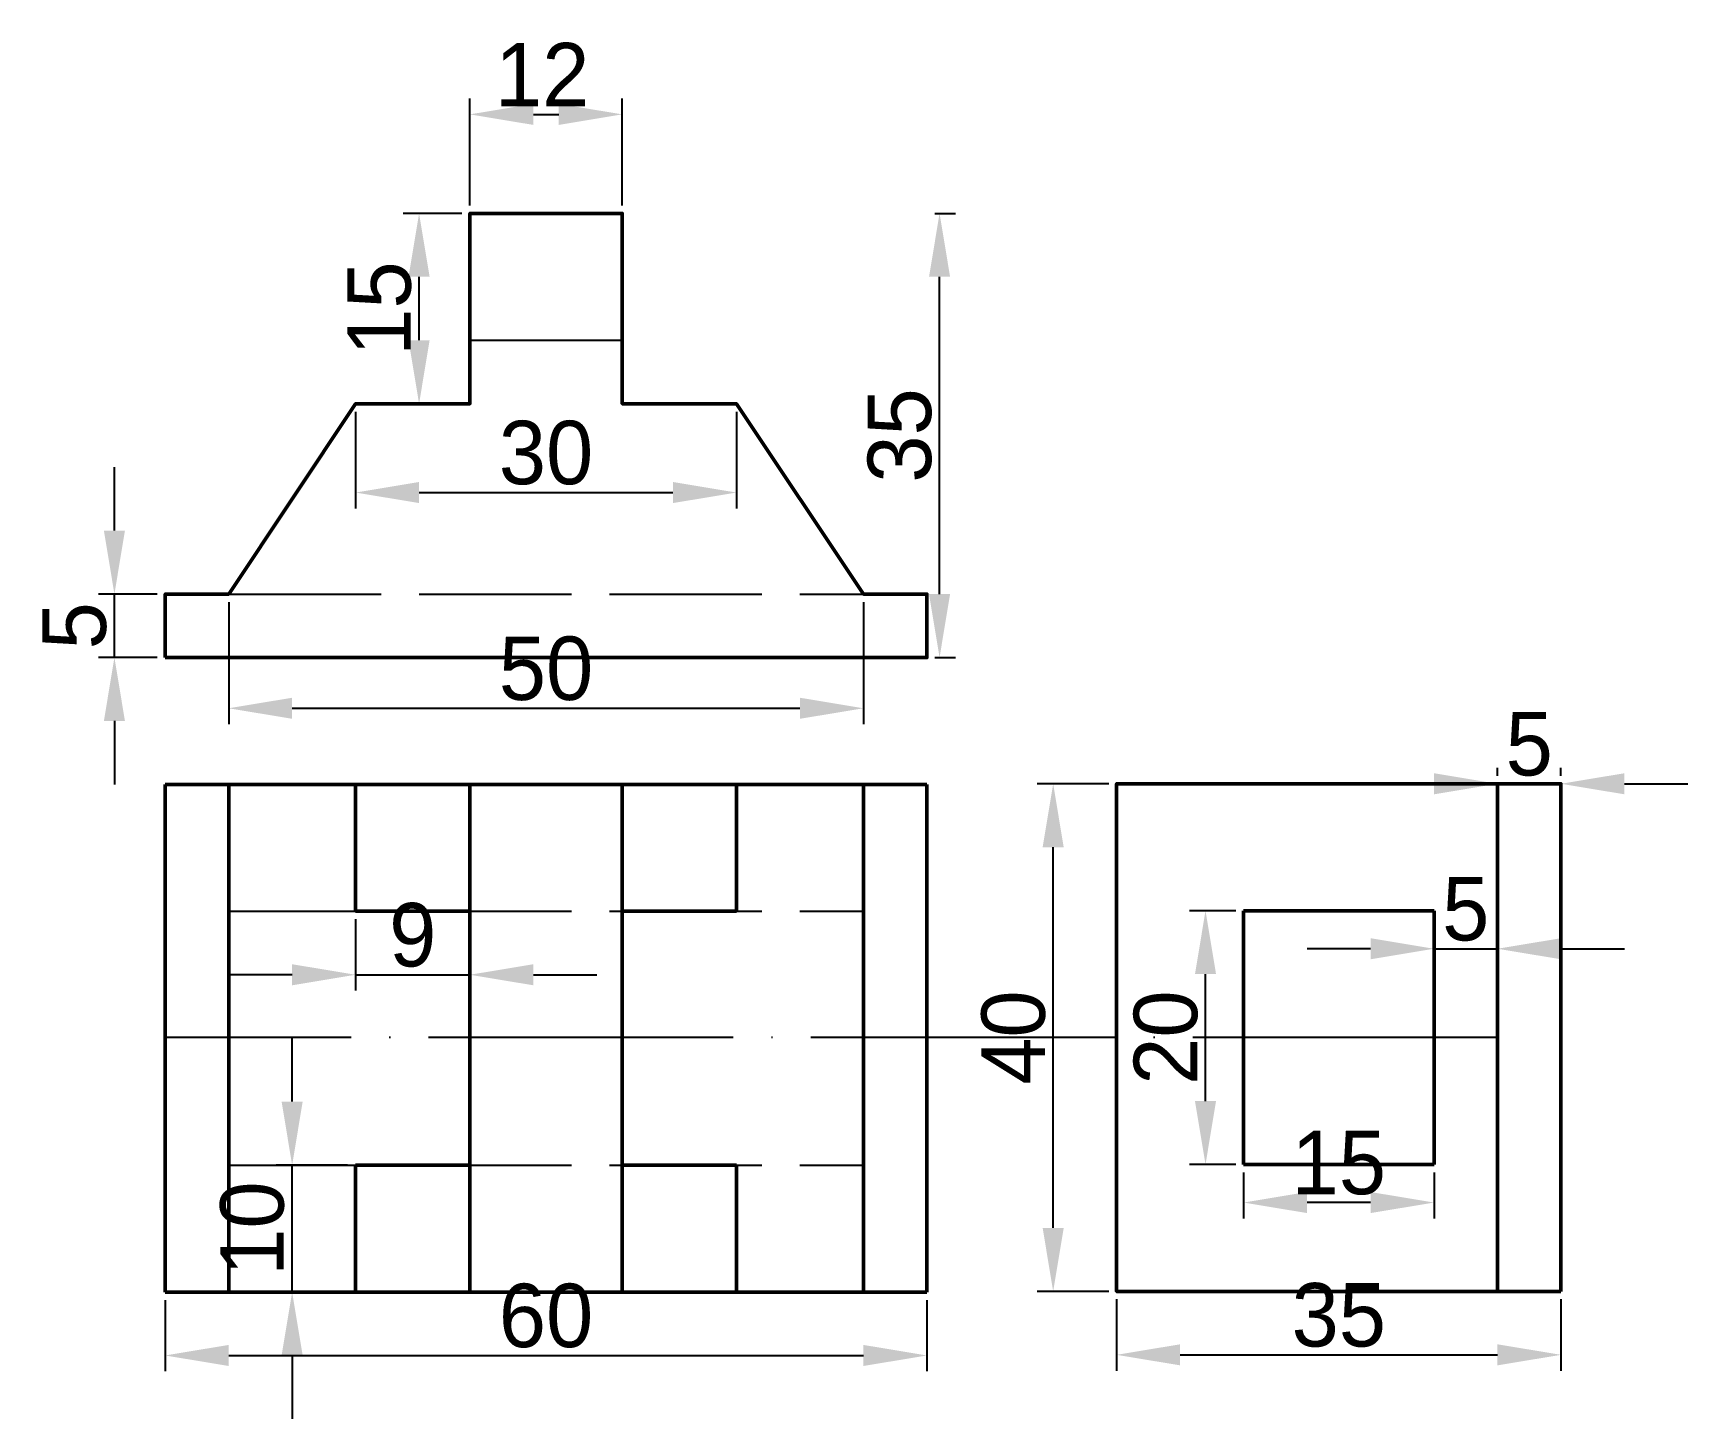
# Model space of a CAD drawing. Header units: millimetres. Extents: x 60 to 190, y -138 to -29.
import ezdxf

# ---------------------------------------------------------------- set-up
doc = ezdxf.new("R2010")
doc.units = ezdxf.units.MM
doc.linetypes.add('ACAD_ISO02W100', pattern=[15, 12, -3])
doc.linetypes.add('ACAD_ISO04W100', pattern=[30, 24, -3, 0, -3])
for name, color, linetype, lineweight in [('Основная сплошная', 7, 'Continuous', 50), ('Размерные линии', 3, 'Continuous', 25), ('Штриховая линия', 5, 'ACAD_ISO02W100', 25), ('Штрихпунктирная линия', 6, 'ACAD_ISO04W100', 25)]:
    doc.layers.add(name, color=color, linetype=linetype, lineweight=lineweight)
doc.dimstyles.new('Copy of ISO-25', dxfattribs={"dimtxt": 5, "dimasz": 5, "dimexe": 1.25, "dimexo": 0.625, "dimtad": 1, "dimtoh": 1, "dimtxsty": 'Standard', "dimcen": 2.5, "dimadec": 0, "dimazin": 0, "dimtfac": 1, "dimtmove": 0, "dimatfit": 3, "dimfxl": 1, "dimarcsym": 0})

# ---------------------------------------------------------------- blocks, each defined once
blk = doc.blocks.new('*D1')
at = {"layer": 'Defpoints', "color": 0, "transparency": 16777216}
for p in [(140, -88), (145, -88), (145, -128)]:
    blk.add_point(p, dxfattribs=at)
at = {"layer": 'Размерные линии', "color": 0, "lineweight": -2, "transparency": 16777216}
for p, q in [((144.38, -88), (138.75, -88)), ((140, -123), (140, -93)), ((144.38, -128), (138.75, -128))]:
    blk.add_line(p, q, dxfattribs=at)
at = {"layer": 'Размерные линии', "color": 0, "transparency": 16777216}
for points in [[(139.17, -93), (140.83, -93), (140, -88)], [(139.17, -123), (140.83, -123), (140, -128)]]:
    blk.add_solid(points, dxfattribs=at)
at = {"layer": 'Размерные линии', "color": 0, "transparency": 16777216, "insert": (136.88, -108), "char_height": 5, "attachment_point": 5, "rotation": 90}
blk.add_mtext('40', dxfattribs=at)
blk = doc.blocks.new('*D2')
at = {"layer": 'Defpoints', "color": 0, "transparency": 16777216}
for p in [(145, -128), (180, -128), (180, -133)]:
    blk.add_point(p, dxfattribs=at)
at = {"layer": 'Размерные линии', "color": 0, "lineweight": -2, "transparency": 16777216}
for p, q in [((145, -128.62), (145, -134.25)), ((180, -128.62), (180, -134.25)), ((150, -133), (175, -133))]:
    blk.add_line(p, q, dxfattribs=at)
at = {"layer": 'Размерные линии', "color": 0, "transparency": 16777216}
for points in [[(150, -132.17), (150, -133.83), (145, -133)], [(175, -132.17), (175, -133.83), (180, -133)]]:
    blk.add_solid(points, dxfattribs=at)
at = {"layer": 'Размерные линии', "color": 0, "transparency": 16777216, "insert": (162.5, -129.88), "char_height": 5, "attachment_point": 5}
blk.add_mtext('35', dxfattribs=at)
blk = doc.blocks.new('*D3')
at = {"layer": 'Defpoints', "color": 0, "transparency": 16777216}
for p in [(152, -98), (155, -98), (155, -118)]:
    blk.add_point(p, dxfattribs=at)
at = {"layer": 'Размерные линии', "color": 0, "lineweight": -2, "transparency": 16777216}
for p, q in [((154.38, -98), (150.75, -98)), ((152, -113), (152, -103)), ((154.38, -118), (150.75, -118))]:
    blk.add_line(p, q, dxfattribs=at)
at = {"layer": 'Размерные линии', "color": 0, "transparency": 16777216}
for points in [[(151.17, -103), (152.83, -103), (152, -98)], [(151.17, -113), (152.83, -113), (152, -118)]]:
    blk.add_solid(points, dxfattribs=at)
at = {"layer": 'Размерные линии', "color": 0, "transparency": 16777216, "insert": (148.88, -108), "char_height": 5, "attachment_point": 5, "rotation": 90}
blk.add_mtext('20', dxfattribs=at)
blk = doc.blocks.new('*D4')
at = {"layer": 'Defpoints', "color": 0, "transparency": 16777216}
for p in [(155, -118), (170, -118), (155, -121)]:
    blk.add_point(p, dxfattribs=at)
at = {"layer": 'Размерные линии', "color": 0, "lineweight": -2, "transparency": 16777216}
for p, q in [((155, -118.62), (155, -122.25)), ((170, -118.62), (170, -122.25)), ((165, -121), (160, -121))]:
    blk.add_line(p, q, dxfattribs=at)
at = {"layer": 'Размерные линии', "color": 0, "transparency": 16777216}
for points in [[(160, -120.17), (160, -121.83), (155, -121)], [(165, -120.17), (165, -121.83), (170, -121)]]:
    blk.add_solid(points, dxfattribs=at)
at = {"layer": 'Размерные линии', "color": 0, "transparency": 16777216, "insert": (162.5, -117.88), "char_height": 5, "attachment_point": 5}
blk.add_mtext('15', dxfattribs=at)
blk = doc.blocks.new('*D5')
at = {"layer": 'Defpoints', "color": 0, "transparency": 16777216}
for p in [(70.05, -128.05), (130.05, -128.05), (130.05, -133.05)]:
    blk.add_point(p, dxfattribs=at)
at = {"layer": 'Размерные линии', "color": 0, "lineweight": -2, "transparency": 16777216}
for p, q in [((70.05, -128.68), (70.05, -134.3)), ((130.05, -128.68), (130.05, -134.3)), ((75.05, -133.05), (125.05, -133.05))]:
    blk.add_line(p, q, dxfattribs=at)
at = {"layer": 'Размерные линии', "color": 0, "transparency": 16777216}
for points in [[(75.05, -132.22), (75.05, -133.88), (70.05, -133.05)], [(125.05, -132.22), (125.05, -133.88), (130.05, -133.05)]]:
    blk.add_solid(points, dxfattribs=at)
at = {"layer": 'Размерные линии', "color": 0, "transparency": 16777216, "insert": (100.05, -129.93), "char_height": 5, "attachment_point": 5}
blk.add_mtext('60', dxfattribs=at)
blk = doc.blocks.new('*D6')
at = {"layer": 'Defpoints', "color": 0, "transparency": 16777216}
for p in [(80.05, -118.05), (85.05, -118.05), (85.05, -128.05)]:
    blk.add_point(p, dxfattribs=at)
at = {"layer": 'Размерные линии', "color": 0, "lineweight": -2, "transparency": 16777216}
for p, q in [((80.05, -113.05), (80.05, -108.05)), ((84.42, -118.05), (78.8, -118.05)), ((80.05, -128.05), (80.05, -118.05)), ((84.42, -128.05), (78.8, -128.05)), ((80.05, -133.05), (80.05, -138.05))]:
    blk.add_line(p, q, dxfattribs=at)
at = {"layer": 'Размерные линии', "color": 0, "transparency": 16777216}
for points in [[(79.22, -113.05), (80.88, -113.05), (80.05, -118.05)], [(79.22, -133.05), (80.88, -133.05), (80.05, -128.05)]]:
    blk.add_solid(points, dxfattribs=at)
at = {"layer": 'Размерные линии', "color": 0, "transparency": 16777216, "insert": (76.92, -123.05), "char_height": 5, "attachment_point": 5, "rotation": 90}
blk.add_mtext('10', dxfattribs=at)
blk = doc.blocks.new('*D7')
at = {"layer": 'Defpoints', "color": 0, "transparency": 16777216}
for p in [(85.05, -98.05), (94.05, -98.05), (94.05, -103.05)]:
    blk.add_point(p, dxfattribs=at)
at = {"layer": 'Размерные линии', "color": 0, "lineweight": -2, "transparency": 16777216}
for p, q in [((85.05, -98.68), (85.05, -104.3)), ((94.05, -98.68), (94.05, -104.3)), ((80.05, -103.05), (75.05, -103.05)), ((85.05, -103.05), (94.05, -103.05)), ((99.05, -103.05), (104.05, -103.05))]:
    blk.add_line(p, q, dxfattribs=at)
at = {"layer": 'Размерные линии', "color": 0, "transparency": 16777216}
for points in [[(80.05, -102.22), (80.05, -103.88), (85.05, -103.05)], [(99.05, -102.22), (99.05, -103.88), (94.05, -103.05)]]:
    blk.add_solid(points, dxfattribs=at)
at = {"layer": 'Размерные линии', "color": 0, "transparency": 16777216, "insert": (89.55, -99.93), "char_height": 5, "attachment_point": 5}
blk.add_mtext('9', dxfattribs=at)
blk = doc.blocks.new('*D8')
at = {"layer": 'Defpoints', "color": 0, "transparency": 16777216}
for p in [(106.05, -35.25), (94.05, -43.05), (106.05, -43.05)]:
    blk.add_point(p, dxfattribs=at)
at = {"layer": 'Размерные линии', "color": 0, "lineweight": -2, "transparency": 16777216}
for p, q in [((94.05, -42.43), (94.05, -34)), ((106.05, -42.43), (106.05, -34)), ((99.05, -35.25), (101.05, -35.25))]:
    blk.add_line(p, q, dxfattribs=at)
at = {"layer": 'Размерные линии', "color": 0, "transparency": 16777216}
for points in [[(99.05, -34.42), (99.05, -36.08), (94.05, -35.25)], [(101.05, -34.42), (101.05, -36.08), (106.05, -35.25)]]:
    blk.add_solid(points, dxfattribs=at)
at = {"layer": 'Размерные линии', "color": 0, "transparency": 16777216, "insert": (99.75, -32.12), "char_height": 5, "attachment_point": 5}
blk.add_mtext('12', dxfattribs=at)
blk = doc.blocks.new('*D9')
at = {"layer": 'Defpoints', "color": 0, "transparency": 16777216}
for p in [(66.05, -73.05), (70.05, -73.05), (70.05, -78.05)]:
    blk.add_point(p, dxfattribs=at)
at = {"layer": 'Размерные линии', "color": 0, "lineweight": -2, "transparency": 16777216}
for p, q in [((66.05, -68.05), (66.05, -63.05)), ((69.42, -73.05), (64.8, -73.05)), ((66.05, -78.05), (66.05, -73.05)), ((69.42, -78.05), (64.8, -78.05)), ((66.05, -83.05), (66.05, -88.05))]:
    blk.add_line(p, q, dxfattribs=at)
at = {"layer": 'Размерные линии', "color": 0, "transparency": 16777216}
for points in [[(65.22, -68.05), (66.88, -68.05), (66.05, -73.05)], [(65.22, -83.05), (66.88, -83.05), (66.05, -78.05)]]:
    blk.add_solid(points, dxfattribs=at)
at = {"layer": 'Размерные линии', "color": 0, "transparency": 16777216, "insert": (62.92, -75.55), "char_height": 5, "attachment_point": 5, "rotation": 90}
blk.add_mtext('5', dxfattribs=at)
blk = doc.blocks.new('*D10')
at = {"layer": 'Defpoints', "color": 0, "transparency": 16777216}
for p in [(90.05, -43.05), (94.05, -43.05), (94.05, -58.05)]:
    blk.add_point(p, dxfattribs=at)
at = {"layer": 'Размерные линии', "color": 0, "lineweight": -2, "transparency": 16777216}
for p, q in [((93.42, -43.05), (88.8, -43.05)), ((90.05, -53.05), (90.05, -48.05)), ((93.42, -58.05), (88.8, -58.05))]:
    blk.add_line(p, q, dxfattribs=at)
at = {"layer": 'Размерные линии', "color": 0, "transparency": 16777216}
for points in [[(89.22, -48.05), (90.88, -48.05), (90.05, -43.05)], [(89.22, -53.05), (90.88, -53.05), (90.05, -58.05)]]:
    blk.add_solid(points, dxfattribs=at)
at = {"layer": 'Размерные линии', "color": 0, "transparency": 16777216, "insert": (86.93, -50.55), "char_height": 5, "attachment_point": 5, "rotation": 90}
blk.add_mtext('15', dxfattribs=at)
blk = doc.blocks.new('*D11')
at = {"layer": 'Defpoints', "color": 0, "transparency": 16777216}
for p in [(85.05, -58.05), (115.05, -58.05), (115.05, -65.05)]:
    blk.add_point(p, dxfattribs=at)
at = {"layer": 'Размерные линии', "color": 0, "lineweight": -2, "transparency": 16777216}
for p, q in [((85.05, -58.68), (85.05, -66.3)), ((115.05, -58.68), (115.05, -66.3)), ((90.05, -65.05), (110.05, -65.05))]:
    blk.add_line(p, q, dxfattribs=at)
at = {"layer": 'Размерные линии', "color": 0, "transparency": 16777216}
for points in [[(90.05, -64.22), (90.05, -65.88), (85.05, -65.05)], [(110.05, -64.22), (110.05, -65.88), (115.05, -65.05)]]:
    blk.add_solid(points, dxfattribs=at)
at = {"layer": 'Размерные линии', "color": 0, "transparency": 16777216, "insert": (100.05, -61.93), "char_height": 5, "attachment_point": 5}
blk.add_mtext('30', dxfattribs=at)
blk = doc.blocks.new('*D12')
at = {"layer": 'Defpoints', "color": 0, "transparency": 16777216}
for p in [(75.05, -73.05), (125.05, -73.05), (125.05, -82.05)]:
    blk.add_point(p, dxfattribs=at)
at = {"layer": 'Размерные линии', "color": 0, "lineweight": -2, "transparency": 16777216}
for p, q in [((75.05, -73.68), (75.05, -83.3)), ((125.05, -73.68), (125.05, -83.3)), ((80.05, -82.05), (120.05, -82.05))]:
    blk.add_line(p, q, dxfattribs=at)
at = {"layer": 'Размерные линии', "color": 0, "transparency": 16777216}
for points in [[(80.05, -81.22), (80.05, -82.88), (75.05, -82.05)], [(120.05, -81.22), (120.05, -82.88), (125.05, -82.05)]]:
    blk.add_solid(points, dxfattribs=at)
at = {"layer": 'Размерные линии', "color": 0, "transparency": 16777216, "insert": (100.05, -78.93), "char_height": 5, "attachment_point": 5}
blk.add_mtext('50', dxfattribs=at)
blk = doc.blocks.new('*D13')
at = {"layer": 'Defpoints', "color": 0, "transparency": 16777216}
for p in [(130.05, -43.05), (131.05, -43.05), (130.05, -78.05)]:
    blk.add_point(p, dxfattribs=at)
at = {"layer": 'Размерные линии', "color": 0, "lineweight": -2, "transparency": 16777216}
for p, q in [((130.68, -43.05), (132.3, -43.05)), ((131.05, -73.05), (131.05, -48.05)), ((130.68, -78.05), (132.3, -78.05))]:
    blk.add_line(p, q, dxfattribs=at)
at = {"layer": 'Размерные линии', "color": 0, "transparency": 16777216}
for points in [[(130.22, -48.05), (131.88, -48.05), (131.05, -43.05)], [(130.22, -73.05), (131.88, -73.05), (131.05, -78.05)]]:
    blk.add_solid(points, dxfattribs=at)
at = {"layer": 'Размерные линии', "color": 0, "transparency": 16777216, "insert": (127.92, -60.55), "char_height": 5, "attachment_point": 5, "rotation": 90}
blk.add_mtext('35', dxfattribs=at)
blk = doc.blocks.new('*D14')
at = {"layer": 'Defpoints', "color": 0, "transparency": 16777216}
for p in [(175, -88), (180, -88), (180, -88)]:
    blk.add_point(p, dxfattribs=at)
at = {"layer": 'Размерные линии', "color": 0, "lineweight": -2, "transparency": 16777216}
for p, q in [((175, -87.38), (175, -86.75)), ((180, -87.38), (180, -86.75)), ((170, -88), (165, -88)), ((175, -88), (180, -88)), ((185, -88), (190, -88))]:
    blk.add_line(p, q, dxfattribs=at)
at = {"layer": 'Размерные линии', "color": 0, "transparency": 16777216}
for points in [[(170, -87.17), (170, -88.83), (175, -88)], [(185, -87.17), (185, -88.83), (180, -88)]]:
    blk.add_solid(points, dxfattribs=at)
at = {"layer": 'Размерные линии', "color": 0, "transparency": 16777216, "insert": (177.5, -84.88), "char_height": 5, "attachment_point": 5}
blk.add_mtext('5', dxfattribs=at)
blk = doc.blocks.new('*D15')
at = {"layer": 'Defpoints', "color": 0, "transparency": 16777216}
for p in [(170, -98), (175, -98), (175, -101)]:
    blk.add_point(p, dxfattribs=at)
at = {"layer": 'Размерные линии', "color": 0, "lineweight": -2, "transparency": 16777216}
for p, q in [((170, -98.62), (170, -102.25)), ((175, -98.62), (175, -102.25)), ((165, -101), (160, -101)), ((170, -101), (175, -101)), ((180, -101), (185, -101))]:
    blk.add_line(p, q, dxfattribs=at)
at = {"layer": 'Размерные линии', "color": 0, "transparency": 16777216}
for points in [[(165, -100.17), (165, -101.83), (170, -101)], [(180, -100.17), (180, -101.83), (175, -101)]]:
    blk.add_solid(points, dxfattribs=at)
at = {"layer": 'Размерные линии', "color": 0, "transparency": 16777216, "insert": (172.5, -97.88), "char_height": 5, "attachment_point": 5}
blk.add_mtext('5', dxfattribs=at)

msp = doc.modelspace()

# ---------------------------------------------------------------- linework, layer by layer
at = {"layer": 'Основная сплошная'}
for p, q in [((70.05, -128.05), (70.05, -88.05)), ((70.05, -88.05), (130.05, -88.05)), ((75.05, -128.05), (75.05, -88.05)), ((85.05, -98.05), (85.05, -88.05)), ((94.05, -98.05), (94.05, -88.05)), ((106.05, -98.05), (106.05, -88.05)), ((106.05, -98.05), (106.05, -88.05)), ((115.05, -98.05), (115.05, -88.05)), ((115.05, -98.05), (115.05, -88.05)), ((125.05, -128.05), (125.05, -88.05)), ((130.05, -88.05), (130.05, -128.05)), ((94.05, -98.05), (85.05, -98.05)), ((94.05, -118.05), (94.05, -98.05)), ((115.05, -98.05), (106.05, -98.05)), ((115.05, -98.05), (106.05, -98.05)), ((106.05, -118.05), (106.05, -98.05)), ((155, -118), (155, -98)), ((155, -98), (170, -98)), ((170, -98), (170, -118)), ((85.05, -128.05), (85.05, -118.05)), ((94.05, -118.05), (85.05, -118.05)), ((94.05, -128.05), (94.05, -118.05)), ((106.05, -118.05), (106.05, -128.05)), ((106.05, -118.05), (115.05, -118.05)), ((115.05, -118.05), (106.05, -118.05)), ((115.05, -118.05), (115.05, -128.05)), ((170, -118), (155, -118)), ((130.05, -128.05), (70.05, -128.05)), ((180, -128), (175, -128))]:
    msp.add_line(p, q, dxfattribs=at)
msp.add_lwpolyline([(70.05, -78.05), (70.05, -73.05), (75.05, -73.05), (85.05, -58.05), (94.05, -58.05), (94.05, -43.05), (106.05, -43.05), (106.05, -58.05), (115.05, -58.05), (125.05, -73.05), (130.05, -73.05), (130.05, -78.05)], close=True, dxfattribs=at)
msp.add_lwpolyline([(175, -88), (175, -128), (145, -128), (145, -88), (175, -88), (180, -88), (180, -128)], dxfattribs=at)
at = {"layer": 'Штриховая линия'}
for p, q in [((94.05, -53.05), (106.05, -53.05)), ((75.05, -73.05), (125.05, -73.05)), ((75.05, -98.05), (125.05, -98.05)), ((75.05, -118.05), (125.05, -118.05))]:
    msp.add_line(p, q, dxfattribs=at)
at = {"layer": 'Штрихпунктирная линия'}
msp.add_line((175, -108), (70, -108), dxfattribs=at)

# ---------------------------------------------------------------- dimensions: what is measured, and where the dimension line sits
at = {"layer": 'Размерные линии'}
for base, p1, p2, picture, middle in [((106.05, -35.25), (94.05, -43.05), (106.05, -43.05), '*D8', (99.75, -35.25)), ((180, -88), (175, -88), (180, -88), '*D14', (177.5, -88)), ((175, -101), (170, -98), (175, -98), '*D15', (172.5, -101))]:
    dim = msp.add_linear_dim(base=base, p1=p1, p2=p2, angle=180, dimstyle='Copy of ISO-25', dxfattribs=at)
    dim.commit()
    dim.dimension.update_dxf_attribs({"geometry": picture, "text_midpoint": middle, "dimtype": 160})
for base, p1, p2, angle, picture, middle in [((90.05, -43.05), (94.05, -58.05), (94.05, -43.05), 90, '*D10', (86.925, -50.55)), ((131.05, -43.05), (130.05, -78.05), (130.05, -43.05), 90, '*D13', (127.925, -60.55)), ((115.05, -65.05), (85.05, -58.05), (115.05, -58.05), 180, '*D11', (100.05, -61.925)), ((66.05, -73.05), (70.05, -78.05), (70.05, -73.05), 90, '*D9', (62.925, -75.55)), ((125.05, -82.05), (75.05, -73.05), (125.05, -73.05), 180, '*D12', (100.05, -78.925)), ((140, -88), (145, -128), (145, -88), 90, '*D1', (136.875, -108)), ((94.05, -103.05), (85.05, -98.05), (94.05, -98.05), 180, '*D7', (89.55, -99.925)), ((152, -98), (155, -118), (155, -98), 90, '*D3', (148.875, -108)), ((80.05, -118.05), (85.05, -128.05), (85.05, -118.05), 90, '*D6', (76.925, -123.05)), ((155, -121), (170, -118), (155, -118), 180, '*D4', (162.5, -117.875)), ((130.05, -133.05), (70.05, -128.05), (130.05, -128.05), 180, '*D5', (100.05, -129.925)), ((180, -133), (145, -128), (180, -128), 180, '*D2', (162.5, -129.875))]:
    dim = msp.add_linear_dim(base=base, p1=p1, p2=p2, angle=angle, dimstyle='Copy of ISO-25', dxfattribs=at)
    dim.commit()
    dim.dimension.update_dxf_attribs({"geometry": picture, "text_midpoint": middle})

doc.saveas('drawing.dxf')
